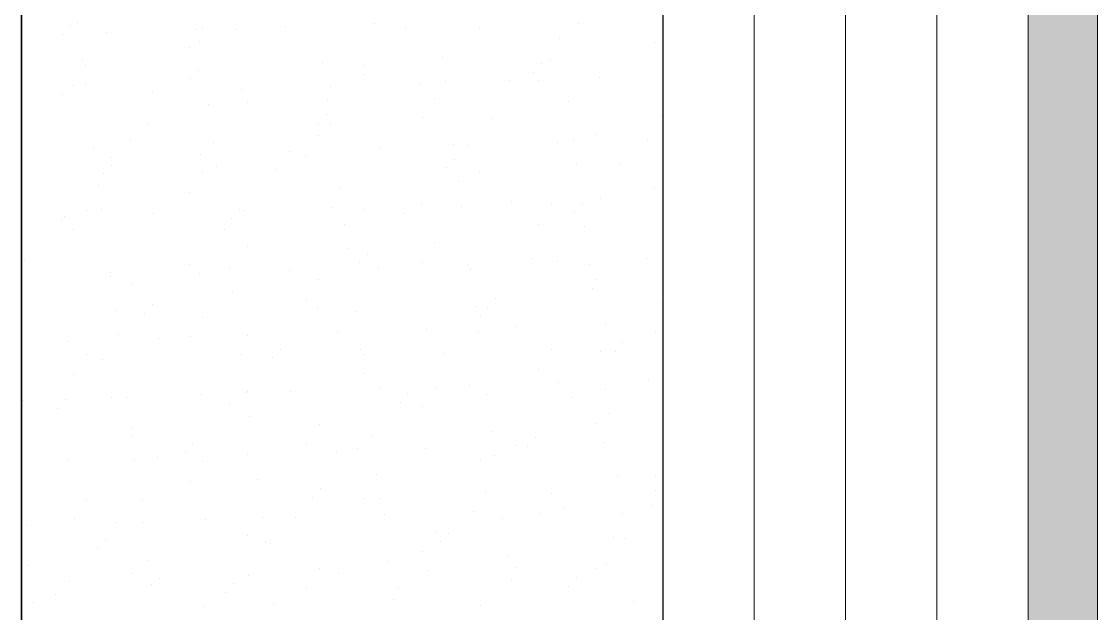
# Model space of a CAD drawing. Header units: millimetres. Extents: x 182 to 305, y 81 to 164.
# Drawn here: x 261.18892 to 261.2007, y 108.84429 to 108.85077 of the extents above; entities that cross this region are included whole.
import ezdxf

# ---------------------------------------------------------------- set-up
doc = ezdxf.new("R2010")
doc.units = ezdxf.units.MM
doc.layers.add('Cascio-Perfil', color=7, linetype='Continuous')
doc.layers.add('Cascio-Silicona', color=7, linetype='Continuous')
doc.layers.add('Cascio-vidrio', color=7, linetype='Continuous', lineweight=9)

msp = doc.modelspace()

# ---------------------------------------------------------------- hatches: boundary and pattern name
at = {"layer": 'Cascio-vidrio', "ltscale": 0.8}
h = msp.add_hatch(color=252, dxfattribs=at)
h.dxf.hatch_style = 1
h.paths.add_polyline_path([(261.200696, 108.935075), (261.199936, 108.935075), (261.199936, 108.838563), (261.200696, 108.838563)])
h = msp.add_hatch(color=252, dxfattribs=at)
h.dxf.hatch_style = 1
h.paths.add_polyline_path([(261.200696, 108.935075), (261.199936, 108.935075), (261.199936, 108.838563), (261.200696, 108.838563)])

# ---------------------------------------------------------------- linework, layer by layer
at = {"layer": 'Cascio-Perfil', "color": 252}
msp.add_line((261.188916, 108.853661, -1322.203034), (261.188916, 108.838065, -1322.203034), dxfattribs=at)
msp.add_line((261.188916, 108.853661, -1322.203034), (261.188916, 108.838065, -1322.203034), dxfattribs=at)
at = {"layer": 'Cascio-Silicona', "color": 252}
for p, q in [((261.188916, 108.838065, -1322.203034), (261.188916, 108.855153, -1322.203034)), ((261.188916, 108.838065, -1322.203034), (261.188916, 108.855153, -1322.203034)), ((261.195936, 108.855153, -1322.203034), (261.195936, 108.838065, -1322.203034)), ((261.195936, 108.855153, -1322.203034), (261.195936, 108.838065, -1322.203034))]:
    msp.add_line(p, q, dxfattribs=at)
at = {"layer": 'Cascio-Silicona', "color": 252, "linetype": 'Continuous'}
for p, q in [((261.189526, 108.850759, -1322.203034), (261.189526, 108.850759, -1322.203034)), ((261.189526, 108.850759, -1322.203034), (261.189526, 108.850759, -1322.203034)), ((261.19278, 108.850753, -1322.203034), (261.19278, 108.850753, -1322.203034)), ((261.19278, 108.850753, -1322.203034), (261.19278, 108.850753, -1322.203034)), ((261.195014, 108.850751, -1322.203034), (261.195014, 108.850751, -1322.203034)), ((261.195014, 108.850751, -1322.203034), (261.195014, 108.850751, -1322.203034)), ((261.18937, 108.850632, -1322.203034), (261.18937, 108.850632, -1322.203034)), ((261.18937, 108.850632, -1322.203034), (261.18937, 108.850632, -1322.203034)), ((261.189455, 108.850726, -1322.203034), (261.189455, 108.850726, -1322.203034)), ((261.189455, 108.850726, -1322.203034), (261.189455, 108.850726, -1322.203034)), ((261.189844, 108.850657, -1322.203034), (261.189844, 108.850657, -1322.203034)), ((261.189844, 108.850657, -1322.203034), (261.189844, 108.850657, -1322.203034)), ((261.190823, 108.850689, -1322.203034), (261.190823, 108.850689, -1322.203034)), ((261.190823, 108.850689, -1322.203034), (261.190823, 108.850689, -1322.203034)), ((261.190892, 108.850698, -1322.203034), (261.190892, 108.850698, -1322.203034)), ((261.190892, 108.850698, -1322.203034), (261.190892, 108.850698, -1322.203034)), ((261.19126, 108.850682, -1322.203034), (261.19126, 108.850682, -1322.203034)), ((261.19126, 108.850682, -1322.203034), (261.19126, 108.850682, -1322.203034)), ((261.191802, 108.850721, -1322.203034), (261.191802, 108.850721, -1322.203034)), ((261.191802, 108.850721, -1322.203034), (261.191802, 108.850721, -1322.203034)), ((261.193124, 108.850702, -1322.203034), (261.193124, 108.850702, -1322.203034)), ((261.193124, 108.850702, -1322.203034), (261.193124, 108.850702, -1322.203034)), ((261.19393, 108.850708, -1322.203034), (261.19393, 108.850708, -1322.203034)), ((261.19393, 108.850708, -1322.203034), (261.19393, 108.850708, -1322.203034)), ((261.190869, 108.85055, -1322.203034), (261.190869, 108.85055, -1322.203034)), ((261.190869, 108.85055, -1322.203034), (261.190869, 108.85055, -1322.203034)), ((261.194809, 108.850588, -1322.203034), (261.194809, 108.850588, -1322.203034)), ((261.194809, 108.850588, -1322.203034), (261.194809, 108.850588, -1322.203034)), ((261.195847, 108.850543, -1322.203034), (261.195847, 108.850543, -1322.203034)), ((261.195847, 108.850543, -1322.203034), (261.195847, 108.850543, -1322.203034)), ((261.190755, 108.850484, -1322.203034), (261.190755, 108.850484, -1322.203034)), ((261.190755, 108.850484, -1322.203034), (261.190755, 108.850484, -1322.203034)), ((261.193521, 108.850384, -1322.203034), (261.193521, 108.850384, -1322.203034)), ((261.193521, 108.850384, -1322.203034), (261.193521, 108.850384, -1322.203034)), ((261.18958, 108.850346, -1322.203034), (261.18958, 108.850346, -1322.203034)), ((261.18958, 108.850346, -1322.203034), (261.18958, 108.850346, -1322.203034)), ((261.18962, 108.850287, -1322.203034), (261.18962, 108.850287, -1322.203034)), ((261.18962, 108.850287, -1322.203034), (261.18962, 108.850287, -1322.203034)), ((261.192213, 108.850329, -1322.203034), (261.192213, 108.850329, -1322.203034)), ((261.192213, 108.850329, -1322.203034), (261.192213, 108.850329, -1322.203034)), ((261.192658, 108.850297, -1322.203034), (261.192658, 108.850297, -1322.203034)), ((261.192658, 108.850297, -1322.203034), (261.192658, 108.850297, -1322.203034)), ((261.194609, 108.850309, -1322.203034), (261.194609, 108.850309, -1322.203034)), ((261.194609, 108.850309, -1322.203034), (261.194609, 108.850309, -1322.203034)), ((261.194711, 108.850347, -1322.203034), (261.194711, 108.850347, -1322.203034)), ((261.194711, 108.850347, -1322.203034), (261.194711, 108.850347, -1322.203034)), ((261.19077, 108.850146, -1322.203034), (261.19077, 108.850146, -1322.203034)), ((261.19077, 108.850146, -1322.203034), (261.19077, 108.850146, -1322.203034)), ((261.190855, 108.85024, -1322.203034), (261.190855, 108.85024, -1322.203034)), ((261.190855, 108.85024, -1322.203034), (261.190855, 108.85024, -1322.203034)), ((261.19266, 108.850196, -1322.203034), (261.19266, 108.850196, -1322.203034)), ((261.19266, 108.850196, -1322.203034), (261.19266, 108.850196, -1322.203034)), ((261.194523, 108.850216, -1322.203034), (261.194523, 108.850216, -1322.203034)), ((261.194523, 108.850216, -1322.203034), (261.194523, 108.850216, -1322.203034)), ((261.195241, 108.850162, -1322.203034), (261.195241, 108.850162, -1322.203034)), ((261.195241, 108.850162, -1322.203034), (261.195241, 108.850162, -1322.203034)), ((261.189483, 108.850073, -1322.203034), (261.189483, 108.850073, -1322.203034)), ((261.189483, 108.850073, -1322.203034), (261.189483, 108.850073, -1322.203034)), ((261.189615, 108.850082, -1322.203034), (261.189615, 108.850082, -1322.203034)), ((261.189615, 108.850082, -1322.203034), (261.189615, 108.850082, -1322.203034)), ((261.191325, 108.850034, -1322.203034), (261.191325, 108.850034, -1322.203034)), ((261.191325, 108.850034, -1322.203034), (261.191325, 108.850034, -1322.203034)), ((261.192304, 108.850066, -1322.203034), (261.192304, 108.850066, -1322.203034)), ((261.192304, 108.850066, -1322.203034), (261.192304, 108.850066, -1322.203034)), ((261.193283, 108.850098, -1322.203034), (261.193283, 108.850098, -1322.203034)), ((261.193283, 108.850098, -1322.203034), (261.193283, 108.850098, -1322.203034)), ((261.193556, 108.85012, -1322.203034), (261.193556, 108.85012, -1322.203034)), ((261.193556, 108.85012, -1322.203034), (261.193556, 108.85012, -1322.203034)), ((261.194262, 108.85013, -1322.203034), (261.194262, 108.85013, -1322.203034)), ((261.194262, 108.85013, -1322.203034), (261.194262, 108.85013, -1322.203034)), ((261.194575, 108.850132, -1322.203034), (261.194575, 108.850132, -1322.203034)), ((261.194575, 108.850132, -1322.203034), (261.194575, 108.850132, -1322.203034)), ((261.189368, 108.84997, -1322.203034), (261.189368, 108.84997, -1322.203034)), ((261.189368, 108.84997, -1322.203034), (261.189368, 108.84997, -1322.203034)), ((261.190346, 108.850002, -1322.203034), (261.190346, 108.850002, -1322.203034)), ((261.190346, 108.850002, -1322.203034), (261.190346, 108.850002, -1322.203034)), ((261.192267, 108.849916, -1322.203034), (261.192267, 108.849916, -1322.203034)), ((261.192267, 108.849916, -1322.203034), (261.192267, 108.849916, -1322.203034)), ((261.193439, 108.849936, -1322.203034), (261.193439, 108.849936, -1322.203034)), ((261.193439, 108.849936, -1322.203034), (261.193439, 108.849936, -1322.203034)), ((261.190959, 108.84986, -1322.203034), (261.190959, 108.84986, -1322.203034)), ((261.190959, 108.84986, -1322.203034), (261.190959, 108.84986, -1322.203034)), ((261.191386, 108.849887, -1322.203034), (261.191386, 108.849887, -1322.203034)), ((261.191386, 108.849887, -1322.203034), (261.191386, 108.849887, -1322.203034)), ((261.1949, 108.849898, -1322.203034), (261.1949, 108.849898, -1322.203034)), ((261.1949, 108.849898, -1322.203034), (261.1949, 108.849898, -1322.203034)), ((261.192255, 108.849754, -1322.203034), (261.192255, 108.849754, -1322.203034)), ((261.192255, 108.849754, -1322.203034), (261.192255, 108.849754, -1322.203034)), ((261.193302, 108.849722, -1322.203034), (261.193302, 108.849722, -1322.203034)), ((261.193302, 108.849722, -1322.203034), (261.193302, 108.849722, -1322.203034)), ((261.19406, 108.84971, -1322.203034), (261.19406, 108.84971, -1322.203034)), ((261.19406, 108.84971, -1322.203034), (261.19406, 108.84971, -1322.203034)), ((261.195923, 108.84973, -1322.203034), (261.195923, 108.84973, -1322.203034)), ((261.195923, 108.84973, -1322.203034), (261.195923, 108.84973, -1322.203034)), ((261.190306, 108.849641, -1322.203034), (261.190306, 108.849641, -1322.203034)), ((261.190306, 108.849641, -1322.203034), (261.190306, 108.849641, -1322.203034)), ((261.192169, 108.84966, -1322.203034), (261.192169, 108.84966, -1322.203034)), ((261.192169, 108.84966, -1322.203034), (261.192169, 108.84966, -1322.203034)), ((261.192302, 108.849651, -1322.203034), (261.192302, 108.849651, -1322.203034)), ((261.192302, 108.849651, -1322.203034), (261.192302, 108.849651, -1322.203034)), ((261.190114, 108.849477, -1322.203034), (261.190114, 108.849477, -1322.203034)), ((261.190114, 108.849477, -1322.203034), (261.190114, 108.849477, -1322.203034)), ((261.191014, 108.849447, -1322.203034), (261.191014, 108.849447, -1322.203034)), ((261.191014, 108.849447, -1322.203034), (261.191014, 108.849447, -1322.203034)), ((261.192167, 108.849526, -1322.203034), (261.192167, 108.849526, -1322.203034)), ((261.192167, 108.849526, -1322.203034), (261.192167, 108.849526, -1322.203034)), ((261.194787, 108.849445, -1322.203034), (261.194787, 108.849445, -1322.203034)), ((261.194787, 108.849445, -1322.203034), (261.194787, 108.849445, -1322.203034)), ((261.194955, 108.849485, -1322.203034), (261.194955, 108.849485, -1322.203034)), ((261.194955, 108.849485, -1322.203034), (261.194955, 108.849485, -1322.203034)), ((261.195205, 108.849536, -1322.203034), (261.195205, 108.849536, -1322.203034)), ((261.195205, 108.849536, -1322.203034), (261.195205, 108.849536, -1322.203034)), ((261.195766, 108.849477, -1322.203034), (261.195766, 108.849477, -1322.203034)), ((261.195766, 108.849477, -1322.203034), (261.195766, 108.849477, -1322.203034)), ((261.189706, 108.849392, -1322.203034), (261.189706, 108.849392, -1322.203034)), ((261.189706, 108.849392, -1322.203034), (261.189706, 108.849392, -1322.203034)), ((261.191851, 108.849349, -1322.203034), (261.191851, 108.849349, -1322.203034)), ((261.191851, 108.849349, -1322.203034), (261.191851, 108.849349, -1322.203034)), ((261.19283, 108.849381, -1322.203034), (261.19283, 108.849381, -1322.203034)), ((261.19283, 108.849381, -1322.203034), (261.19283, 108.849381, -1322.203034)), ((261.193647, 108.84943, -1322.203034), (261.193647, 108.84943, -1322.203034)), ((261.193647, 108.84943, -1322.203034), (261.193647, 108.84943, -1322.203034)), ((261.193809, 108.849413, -1322.203034), (261.193809, 108.849413, -1322.203034)), ((261.193809, 108.849413, -1322.203034), (261.193809, 108.849413, -1322.203034)), ((261.189893, 108.849285, -1322.203034), (261.189893, 108.849285, -1322.203034)), ((261.189893, 108.849285, -1322.203034), (261.189893, 108.849285, -1322.203034)), ((261.190872, 108.849317, -1322.203034), (261.190872, 108.849317, -1322.203034)), ((261.190872, 108.849317, -1322.203034), (261.190872, 108.849317, -1322.203034)), ((261.19203, 108.849312, -1322.203034), (261.19203, 108.849312, -1322.203034)), ((261.19203, 108.849312, -1322.203034), (261.19203, 108.849312, -1322.203034)), ((261.193655, 108.849268, -1322.203034), (261.193655, 108.849268, -1322.203034)), ((261.193655, 108.849268, -1322.203034), (261.193655, 108.849268, -1322.203034)), ((261.194989, 108.849221, -1322.203034), (261.194989, 108.849221, -1322.203034)), ((261.194989, 108.849221, -1322.203034), (261.194989, 108.849221, -1322.203034)), ((261.19546, 108.849224, -1322.203034), (261.19546, 108.849224, -1322.203034)), ((261.19546, 108.849224, -1322.203034), (261.19546, 108.849224, -1322.203034)), ((261.189815, 108.849105, -1322.203034), (261.189815, 108.849105, -1322.203034)), ((261.189815, 108.849105, -1322.203034), (261.189815, 108.849105, -1322.203034)), ((261.189901, 108.849199, -1322.203034), (261.189901, 108.849199, -1322.203034)), ((261.189901, 108.849199, -1322.203034), (261.189901, 108.849199, -1322.203034)), ((261.190895, 108.849116, -1322.203034), (261.190895, 108.849116, -1322.203034)), ((261.190895, 108.849116, -1322.203034), (261.190895, 108.849116, -1322.203034)), ((261.191049, 108.849183, -1322.203034), (261.191049, 108.849183, -1322.203034)), ((261.191049, 108.849183, -1322.203034), (261.191049, 108.849183, -1322.203034)), ((261.191706, 108.849155, -1322.203034), (261.191706, 108.849155, -1322.203034)), ((261.191706, 108.849155, -1322.203034), (261.191706, 108.849155, -1322.203034)), ((261.193569, 108.849174, -1322.203034), (261.193569, 108.849174, -1322.203034)), ((261.193569, 108.849174, -1322.203034), (261.193569, 108.849174, -1322.203034)), ((261.193933, 108.849126, -1322.203034), (261.193933, 108.849126, -1322.203034)), ((261.193933, 108.849126, -1322.203034), (261.193933, 108.849126, -1322.203034)), ((261.18976, 108.848979, -1322.203034), (261.18976, 108.848979, -1322.203034)), ((261.18976, 108.848979, -1322.203034), (261.18976, 108.848979, -1322.203034)), ((261.193701, 108.849017, -1322.203034), (261.193701, 108.849017, -1322.203034)), ((261.193701, 108.849017, -1322.203034), (261.193701, 108.849017, -1322.203034)), ((261.190758, 108.848902, -1322.203034), (261.190758, 108.848902, -1322.203034)), ((261.190758, 108.848902, -1322.203034), (261.190758, 108.848902, -1322.203034)), ((261.192393, 108.848961, -1322.203034), (261.192393, 108.848961, -1322.203034)), ((261.192393, 108.848961, -1322.203034), (261.192393, 108.848961, -1322.203034)), ((261.195849, 108.848961, -1322.203034), (261.195849, 108.848961, -1322.203034)), ((261.195849, 108.848961, -1322.203034), (261.195849, 108.848961, -1322.203034)), ((261.192321, 108.848737, -1322.203034), (261.192321, 108.848737, -1322.203034)), ((261.192321, 108.848737, -1322.203034), (261.192321, 108.848737, -1322.203034)), ((261.1933, 108.848769, -1322.203034), (261.1933, 108.848769, -1322.203034)), ((261.1933, 108.848769, -1322.203034), (261.1933, 108.848769, -1322.203034)), ((261.193736, 108.848752, -1322.203034), (261.193736, 108.848752, -1322.203034)), ((261.193736, 108.848752, -1322.203034), (261.193736, 108.848752, -1322.203034)), ((261.194279, 108.848801, -1322.203034), (261.194279, 108.848801, -1322.203034)), ((261.194279, 108.848801, -1322.203034), (261.194279, 108.848801, -1322.203034)), ((261.194714, 108.848765, -1322.203034), (261.194714, 108.848765, -1322.203034)), ((261.194714, 108.848765, -1322.203034), (261.194714, 108.848765, -1322.203034)), ((261.195055, 108.848782, -1322.203034), (261.195055, 108.848782, -1322.203034)), ((261.195055, 108.848782, -1322.203034), (261.195055, 108.848782, -1322.203034)), ((261.195258, 108.848833, -1322.203034), (261.195258, 108.848833, -1322.203034)), ((261.195258, 108.848833, -1322.203034), (261.195258, 108.848833, -1322.203034)), ((261.189385, 108.848641, -1322.203034), (261.189385, 108.848641, -1322.203034)), ((261.189385, 108.848641, -1322.203034), (261.189385, 108.848641, -1322.203034)), ((261.189623, 108.848706, -1322.203034), (261.189623, 108.848706, -1322.203034)), ((261.189623, 108.848706, -1322.203034), (261.189623, 108.848706, -1322.203034)), ((261.189795, 108.848714, -1322.203034), (261.189795, 108.848714, -1322.203034)), ((261.189795, 108.848714, -1322.203034), (261.189795, 108.848714, -1322.203034)), ((261.190363, 108.848673, -1322.203034), (261.190363, 108.848673, -1322.203034)), ((261.190363, 108.848673, -1322.203034), (261.190363, 108.848673, -1322.203034)), ((261.191215, 108.848619, -1322.203034), (261.191215, 108.848619, -1322.203034)), ((261.191215, 108.848619, -1322.203034), (261.191215, 108.848619, -1322.203034)), ((261.191301, 108.848713, -1322.203034), (261.191301, 108.848713, -1322.203034)), ((261.191301, 108.848713, -1322.203034), (261.191301, 108.848713, -1322.203034)), ((261.191342, 108.848705, -1322.203034), (261.191342, 108.848705, -1322.203034)), ((261.191342, 108.848705, -1322.203034), (261.191342, 108.848705, -1322.203034)), ((261.192661, 108.848715, -1322.203034), (261.192661, 108.848715, -1322.203034)), ((261.192661, 108.848715, -1322.203034), (261.192661, 108.848715, -1322.203034)), ((261.193106, 108.848669, -1322.203034), (261.193106, 108.848669, -1322.203034)), ((261.193106, 108.848669, -1322.203034), (261.193106, 108.848669, -1322.203034)), ((261.194969, 108.848689, -1322.203034), (261.194969, 108.848689, -1322.203034)), ((261.194969, 108.848689, -1322.203034), (261.194969, 108.848689, -1322.203034)), ((261.189352, 108.848599, -1322.203034), (261.189352, 108.848599, -1322.203034)), ((261.189352, 108.848599, -1322.203034), (261.189352, 108.848599, -1322.203034)), ((261.192447, 108.848548, -1322.203034), (261.192447, 108.848548, -1322.203034)), ((261.192447, 108.848548, -1322.203034), (261.192447, 108.848548, -1322.203034)), ((261.194577, 108.84855, -1322.203034), (261.194577, 108.84855, -1322.203034)), ((261.194577, 108.84855, -1322.203034), (261.194577, 108.84855, -1322.203034)), ((261.19508, 108.848531, -1322.203034), (261.19508, 108.848531, -1322.203034)), ((261.19508, 108.848531, -1322.203034), (261.19508, 108.848531, -1322.203034)), ((261.189486, 108.848491, -1322.203034), (261.189486, 108.848491, -1322.203034)), ((261.189486, 108.848491, -1322.203034), (261.189486, 108.848491, -1322.203034)), ((261.191139, 108.848493, -1322.203034), (261.191139, 108.848493, -1322.203034)), ((261.191139, 108.848493, -1322.203034), (261.191139, 108.848493, -1322.203034)), ((261.191389, 108.848305, -1322.203034), (261.191389, 108.848305, -1322.203034)), ((261.191389, 108.848305, -1322.203034), (261.191389, 108.848305, -1322.203034)), ((261.192482, 108.848284, -1322.203034), (261.192482, 108.848284, -1322.203034)), ((261.192482, 108.848284, -1322.203034), (261.192482, 108.848284, -1322.203034)), ((261.193442, 108.848354, -1322.203034), (261.193442, 108.848354, -1322.203034)), ((261.193442, 108.848354, -1322.203034), (261.193442, 108.848354, -1322.203034)), ((261.188947, 108.848157, -1322.203034), (261.188947, 108.848157, -1322.203034)), ((261.188947, 108.848157, -1322.203034), (261.188947, 108.848157, -1322.203034)), ((261.192701, 108.848227, -1322.203034), (261.192701, 108.848227, -1322.203034)), ((261.192701, 108.848227, -1322.203034), (261.192701, 108.848227, -1322.203034)), ((261.194506, 108.848183, -1322.203034), (261.194506, 108.848183, -1322.203034)), ((261.194506, 108.848183, -1322.203034), (261.194506, 108.848183, -1322.203034)), ((261.194781, 108.848146, -1322.203034), (261.194781, 108.848146, -1322.203034)), ((261.194781, 108.848146, -1322.203034), (261.194781, 108.848146, -1322.203034)), ((261.19576, 108.848178, -1322.203034), (261.19576, 108.848178, -1322.203034)), ((261.19576, 108.848178, -1322.203034), (261.19576, 108.848178, -1322.203034)), ((261.190752, 108.848114, -1322.203034), (261.190752, 108.848114, -1322.203034)), ((261.190752, 108.848114, -1322.203034), (261.190752, 108.848114, -1322.203034)), ((261.191194, 108.84808, -1322.203034), (261.191194, 108.84808, -1322.203034)), ((261.191194, 108.84808, -1322.203034), (261.191194, 108.84808, -1322.203034)), ((261.191845, 108.84805, -1322.203034), (261.191845, 108.84805, -1322.203034)), ((261.191845, 108.84805, -1322.203034), (261.191845, 108.84805, -1322.203034)), ((261.192615, 108.848133, -1322.203034), (261.192615, 108.848133, -1322.203034)), ((261.192615, 108.848133, -1322.203034), (261.192615, 108.848133, -1322.203034)), ((261.192824, 108.848082, -1322.203034), (261.192824, 108.848082, -1322.203034)), ((261.192824, 108.848082, -1322.203034), (261.192824, 108.848082, -1322.203034)), ((261.193305, 108.84814, -1322.203034), (261.193305, 108.84814, -1322.203034)), ((261.193305, 108.84814, -1322.203034), (261.193305, 108.84814, -1322.203034)), ((261.193802, 108.848114, -1322.203034), (261.193802, 108.848114, -1322.203034)), ((261.193802, 108.848114, -1322.203034), (261.193802, 108.848114, -1322.203034)), ((261.193827, 108.848062, -1322.203034), (261.193827, 108.848062, -1322.203034)), ((261.193827, 108.848062, -1322.203034), (261.193827, 108.848062, -1322.203034)), ((261.195135, 108.848118, -1322.203034), (261.195135, 108.848118, -1322.203034)), ((261.195135, 108.848118, -1322.203034), (261.195135, 108.848118, -1322.203034)), ((261.189886, 108.848024, -1322.203034), (261.189886, 108.848024, -1322.203034)), ((261.189886, 108.848024, -1322.203034), (261.189886, 108.848024, -1322.203034)), ((261.189887, 108.847986, -1322.203034), (261.189887, 108.847986, -1322.203034)), ((261.189887, 108.847986, -1322.203034), (261.189887, 108.847986, -1322.203034)), ((261.190866, 108.848018, -1322.203034), (261.190866, 108.848018, -1322.203034)), ((261.190866, 108.848018, -1322.203034), (261.190866, 108.848018, -1322.203034)), ((261.19217, 108.847944, -1322.203034), (261.19217, 108.847944, -1322.203034)), ((261.19217, 108.847944, -1322.203034), (261.19217, 108.847944, -1322.203034)), ((261.195208, 108.847954, -1322.203034), (261.195208, 108.847954, -1322.203034)), ((261.195208, 108.847954, -1322.203034), (261.195208, 108.847954, -1322.203034)), ((261.190117, 108.847895, -1322.203034), (261.190117, 108.847895, -1322.203034)), ((261.190117, 108.847895, -1322.203034), (261.190117, 108.847895, -1322.203034)), ((261.191229, 108.847815, -1322.203034), (261.191229, 108.847815, -1322.203034)), ((261.191229, 108.847815, -1322.203034), (261.191229, 108.847815, -1322.203034)), ((261.195169, 108.847853, -1322.203034), (261.195169, 108.847853, -1322.203034)), ((261.195169, 108.847853, -1322.203034), (261.195169, 108.847853, -1322.203034)), ((261.190347, 108.847672, -1322.203034), (261.190347, 108.847672, -1322.203034)), ((261.190347, 108.847672, -1322.203034), (261.190347, 108.847672, -1322.203034)), ((261.192033, 108.84773, -1322.203034), (261.192033, 108.84773, -1322.203034)), ((261.192033, 108.84773, -1322.203034), (261.192033, 108.84773, -1322.203034)), ((261.194101, 108.847741, -1322.203034), (261.194101, 108.847741, -1322.203034)), ((261.194101, 108.847741, -1322.203034), (261.194101, 108.847741, -1322.203034)), ((261.195906, 108.847697, -1322.203034), (261.195906, 108.847697, -1322.203034)), ((261.195906, 108.847697, -1322.203034), (261.195906, 108.847697, -1322.203034)), ((261.18994, 108.847611, -1322.203034), (261.18994, 108.847611, -1322.203034)), ((261.18994, 108.847611, -1322.203034), (261.18994, 108.847611, -1322.203034)), ((261.190261, 108.847578, -1322.203034), (261.190261, 108.847578, -1322.203034)), ((261.190261, 108.847578, -1322.203034), (261.190261, 108.847578, -1322.203034)), ((261.192152, 108.847628, -1322.203034), (261.192152, 108.847628, -1322.203034)), ((261.192152, 108.847628, -1322.203034), (261.192152, 108.847628, -1322.203034)), ((261.192573, 108.847594, -1322.203034), (261.192573, 108.847594, -1322.203034)), ((261.192573, 108.847594, -1322.203034), (261.192573, 108.847594, -1322.203034)), ((261.193881, 108.847649, -1322.203034), (261.193881, 108.847649, -1322.203034)), ((261.193881, 108.847649, -1322.203034), (261.193881, 108.847649, -1322.203034)), ((261.194015, 108.847647, -1322.203034), (261.194015, 108.847647, -1322.203034)), ((261.194015, 108.847647, -1322.203034), (261.194015, 108.847647, -1322.203034)), ((261.190898, 108.847534, -1322.203034), (261.190898, 108.847534, -1322.203034)), ((261.190898, 108.847534, -1322.203034), (261.190898, 108.847534, -1322.203034)), ((261.193936, 108.847544, -1322.203034), (261.193936, 108.847544, -1322.203034)), ((261.193936, 108.847544, -1322.203034), (261.193936, 108.847544, -1322.203034)), ((261.195307, 108.847461, -1322.203034), (261.195307, 108.847461, -1322.203034)), ((261.195307, 108.847461, -1322.203034), (261.195307, 108.847461, -1322.203034)), ((261.189975, 108.847347, -1322.203034), (261.189975, 108.847347, -1322.203034)), ((261.189975, 108.847347, -1322.203034), (261.189975, 108.847347, -1322.203034)), ((261.190761, 108.84732, -1322.203034), (261.190761, 108.84732, -1322.203034)), ((261.190761, 108.84732, -1322.203034), (261.190761, 108.84732, -1322.203034)), ((261.191392, 108.847333, -1322.203034), (261.191392, 108.847333, -1322.203034)), ((261.191392, 108.847333, -1322.203034), (261.191392, 108.847333, -1322.203034)), ((261.19237, 108.847365, -1322.203034), (261.19237, 108.847365, -1322.203034)), ((261.19237, 108.847365, -1322.203034), (261.19237, 108.847365, -1322.203034)), ((261.193349, 108.847397, -1322.203034), (261.193349, 108.847397, -1322.203034)), ((261.193349, 108.847397, -1322.203034), (261.193349, 108.847397, -1322.203034)), ((261.193916, 108.847385, -1322.203034), (261.193916, 108.847385, -1322.203034)), ((261.193916, 108.847385, -1322.203034), (261.193916, 108.847385, -1322.203034)), ((261.194328, 108.847429, -1322.203034), (261.194328, 108.847429, -1322.203034)), ((261.194328, 108.847429, -1322.203034), (261.194328, 108.847429, -1322.203034)), ((261.195852, 108.847379, -1322.203034), (261.195852, 108.847379, -1322.203034)), ((261.195852, 108.847379, -1322.203034), (261.195852, 108.847379, -1322.203034)), ((261.189434, 108.847269, -1322.203034), (261.189434, 108.847269, -1322.203034)), ((261.189434, 108.847269, -1322.203034), (261.189434, 108.847269, -1322.203034)), ((261.190413, 108.847301, -1322.203034), (261.190413, 108.847301, -1322.203034)), ((261.190413, 108.847301, -1322.203034), (261.190413, 108.847301, -1322.203034)), ((261.195501, 108.847255, -1322.203034), (261.195501, 108.847255, -1322.203034)), ((261.195501, 108.847255, -1322.203034), (261.195501, 108.847255, -1322.203034)), ((261.189626, 108.847124, -1322.203034), (261.189626, 108.847124, -1322.203034)), ((261.189626, 108.847124, -1322.203034), (261.189626, 108.847124, -1322.203034)), ((261.191319, 108.847125, -1322.203034), (261.191319, 108.847125, -1322.203034)), ((261.191319, 108.847125, -1322.203034), (261.191319, 108.847125, -1322.203034)), ((261.191661, 108.847092, -1322.203034), (261.191661, 108.847092, -1322.203034)), ((261.191661, 108.847092, -1322.203034), (261.191661, 108.847092, -1322.203034)), ((261.191747, 108.847186, -1322.203034), (261.191747, 108.847186, -1322.203034)), ((261.191747, 108.847186, -1322.203034), (261.191747, 108.847186, -1322.203034)), ((261.192627, 108.847181, -1322.203034), (261.192627, 108.847181, -1322.203034)), ((261.192627, 108.847181, -1322.203034), (261.192627, 108.847181, -1322.203034)), ((261.192664, 108.847133, -1322.203034), (261.192664, 108.847133, -1322.203034)), ((261.192664, 108.847133, -1322.203034), (261.192664, 108.847133, -1322.203034)), ((261.193552, 108.847142, -1322.203034), (261.193552, 108.847142, -1322.203034)), ((261.193552, 108.847142, -1322.203034), (261.193552, 108.847142, -1322.203034)), ((261.194717, 108.847183, -1322.203034), (261.194717, 108.847183, -1322.203034)), ((261.194717, 108.847183, -1322.203034), (261.194717, 108.847183, -1322.203034)), ((261.19526, 108.847163, -1322.203034), (261.19526, 108.847163, -1322.203034)), ((261.19526, 108.847163, -1322.203034), (261.19526, 108.847163, -1322.203034)), ((261.195415, 108.847161, -1322.203034), (261.195415, 108.847161, -1322.203034)), ((261.195415, 108.847161, -1322.203034), (261.195415, 108.847161, -1322.203034)), ((261.189798, 108.847072, -1322.203034), (261.189798, 108.847072, -1322.203034)), ((261.189798, 108.847072, -1322.203034), (261.189798, 108.847072, -1322.203034)), ((261.19458, 108.846968, -1322.203034), (261.19458, 108.846968, -1322.203034)), ((261.19458, 108.846968, -1322.203034), (261.19458, 108.846968, -1322.203034)), ((261.189489, 108.846909, -1322.203034), (261.189489, 108.846909, -1322.203034)), ((261.189489, 108.846909, -1322.203034), (261.189489, 108.846909, -1322.203034)), ((261.192662, 108.846916, -1322.203034), (261.192662, 108.846916, -1322.203034)), ((261.192662, 108.846916, -1322.203034), (261.192662, 108.846916, -1322.203034)), ((261.195777, 108.846848, -1322.203034), (261.195777, 108.846848, -1322.203034)), ((261.195777, 108.846848, -1322.203034), (261.195777, 108.846848, -1322.203034)), ((261.192841, 108.846752, -1322.203034), (261.192841, 108.846752, -1322.203034)), ((261.192841, 108.846752, -1322.203034), (261.192841, 108.846752, -1322.203034)), ((261.193445, 108.846772, -1322.203034), (261.193445, 108.846772, -1322.203034)), ((261.193445, 108.846772, -1322.203034), (261.193445, 108.846772, -1322.203034)), ((261.193819, 108.846784, -1322.203034), (261.193819, 108.846784, -1322.203034)), ((261.193819, 108.846784, -1322.203034), (261.193819, 108.846784, -1322.203034)), ((261.194798, 108.846816, -1322.203034), (261.194798, 108.846816, -1322.203034)), ((261.194798, 108.846816, -1322.203034), (261.194798, 108.846816, -1322.203034)), ((261.195315, 108.84675, -1322.203034), (261.195315, 108.84675, -1322.203034)), ((261.195315, 108.84675, -1322.203034), (261.195315, 108.84675, -1322.203034)), ((261.188925, 108.846624, -1322.203034), (261.188925, 108.846624, -1322.203034)), ((261.188925, 108.846624, -1322.203034), (261.188925, 108.846624, -1322.203034)), ((261.189393, 108.84663, -1322.203034), (261.189393, 108.84663, -1322.203034)), ((261.189393, 108.84663, -1322.203034), (261.189393, 108.84663, -1322.203034)), ((261.189904, 108.846656, -1322.203034), (261.189904, 108.846656, -1322.203034)), ((261.189904, 108.846656, -1322.203034), (261.189904, 108.846656, -1322.203034)), ((261.190066, 108.846657, -1322.203034), (261.190066, 108.846657, -1322.203034)), ((261.190066, 108.846657, -1322.203034), (261.190066, 108.846657, -1322.203034)), ((261.190883, 108.846688, -1322.203034), (261.190883, 108.846688, -1322.203034)), ((261.190883, 108.846688, -1322.203034), (261.190883, 108.846688, -1322.203034)), ((261.191374, 108.846712, -1322.203034), (261.191374, 108.846712, -1322.203034)), ((261.191374, 108.846712, -1322.203034), (261.191374, 108.846712, -1322.203034)), ((261.191392, 108.846723, -1322.203034), (261.191392, 108.846723, -1322.203034)), ((261.191392, 108.846723, -1322.203034), (261.191392, 108.846723, -1322.203034)), ((261.191862, 108.84672, -1322.203034), (261.191862, 108.84672, -1322.203034)), ((261.191862, 108.84672, -1322.203034), (261.191862, 108.84672, -1322.203034)), ((261.193147, 108.8467, -1322.203034), (261.193147, 108.8467, -1322.203034)), ((261.193147, 108.8467, -1322.203034), (261.193147, 108.8467, -1322.203034)), ((261.194007, 108.846695, -1322.203034), (261.194007, 108.846695, -1322.203034)), ((261.194007, 108.846695, -1322.203034), (261.194007, 108.846695, -1322.203034)), ((261.194952, 108.846656, -1322.203034), (261.194952, 108.846656, -1322.203034)), ((261.194952, 108.846656, -1322.203034), (261.194952, 108.846656, -1322.203034)), ((261.189307, 108.846537, -1322.203034), (261.189307, 108.846537, -1322.203034)), ((261.189307, 108.846537, -1322.203034), (261.189307, 108.846537, -1322.203034)), ((261.191198, 108.846586, -1322.203034), (261.191198, 108.846586, -1322.203034)), ((261.191198, 108.846586, -1322.203034), (261.191198, 108.846586, -1322.203034)), ((261.193061, 108.846606, -1322.203034), (261.193061, 108.846606, -1322.203034)), ((261.193061, 108.846606, -1322.203034), (261.193061, 108.846606, -1322.203034)), ((261.193308, 108.846558, -1322.203034), (261.193308, 108.846558, -1322.203034)), ((261.193308, 108.846558, -1322.203034), (261.193308, 108.846558, -1322.203034)), ((261.191409, 108.846448, -1322.203034), (261.191409, 108.846448, -1322.203034)), ((261.191409, 108.846448, -1322.203034), (261.191409, 108.846448, -1322.203034)), ((261.19535, 108.846486, -1322.203034), (261.19535, 108.846486, -1322.203034)), ((261.19535, 108.846486, -1322.203034), (261.19535, 108.846486, -1322.203034)), ((261.19012, 108.846313, -1322.203034), (261.19012, 108.846313, -1322.203034)), ((261.19012, 108.846313, -1322.203034), (261.19012, 108.846313, -1322.203034)), ((261.192173, 108.846362, -1322.203034), (261.192173, 108.846362, -1322.203034)), ((261.192173, 108.846362, -1322.203034), (261.192173, 108.846362, -1322.203034)), ((261.194061, 108.846282, -1322.203034), (261.194061, 108.846282, -1322.203034)), ((261.194061, 108.846282, -1322.203034), (261.194061, 108.846282, -1322.203034)), ((261.195211, 108.846372, -1322.203034), (261.195211, 108.846372, -1322.203034)), ((261.195211, 108.846372, -1322.203034), (261.195211, 108.846372, -1322.203034)), ((261.19012, 108.846244, -1322.203034), (261.19012, 108.846244, -1322.203034)), ((261.19012, 108.846244, -1322.203034), (261.19012, 108.846244, -1322.203034)), ((261.190793, 108.846144, -1322.203034), (261.190793, 108.846144, -1322.203034)), ((261.190793, 108.846144, -1322.203034), (261.190793, 108.846144, -1322.203034)), ((261.192036, 108.846148, -1322.203034), (261.192036, 108.846148, -1322.203034)), ((261.192036, 108.846148, -1322.203034), (261.192036, 108.846148, -1322.203034)), ((261.192753, 108.846226, -1322.203034), (261.192753, 108.846226, -1322.203034)), ((261.192753, 108.846226, -1322.203034), (261.192753, 108.846226, -1322.203034)), ((261.194547, 108.846214, -1322.203034), (261.194547, 108.846214, -1322.203034)), ((261.194547, 108.846214, -1322.203034), (261.194547, 108.846214, -1322.203034)), ((261.195301, 108.846161, -1322.203034), (261.195301, 108.846161, -1322.203034)), ((261.195301, 108.846161, -1322.203034), (261.195301, 108.846161, -1322.203034)), ((261.190707, 108.846051, -1322.203034), (261.190707, 108.846051, -1322.203034)), ((261.190707, 108.846051, -1322.203034), (261.190707, 108.846051, -1322.203034)), ((261.191385, 108.846033, -1322.203034), (261.191385, 108.846033, -1322.203034)), ((261.191385, 108.846033, -1322.203034), (261.191385, 108.846033, -1322.203034)), ((261.192364, 108.846065, -1322.203034), (261.192364, 108.846065, -1322.203034)), ((261.192364, 108.846065, -1322.203034), (261.192364, 108.846065, -1322.203034)), ((261.192598, 108.846101, -1322.203034), (261.192598, 108.846101, -1322.203034)), ((261.192598, 108.846101, -1322.203034), (261.192598, 108.846101, -1322.203034)), ((261.193343, 108.846097, -1322.203034), (261.193343, 108.846097, -1322.203034)), ((261.193343, 108.846097, -1322.203034), (261.193343, 108.846097, -1322.203034)), ((261.194322, 108.846129, -1322.203034), (261.194322, 108.846129, -1322.203034)), ((261.194322, 108.846129, -1322.203034), (261.194322, 108.846129, -1322.203034)), ((261.194461, 108.84612, -1322.203034), (261.194461, 108.84612, -1322.203034)), ((261.194461, 108.84612, -1322.203034), (261.194461, 108.84612, -1322.203034)), ((261.189428, 108.845969, -1322.203034), (261.189428, 108.845969, -1322.203034)), ((261.189428, 108.845969, -1322.203034), (261.189428, 108.845969, -1322.203034)), ((261.190155, 108.84598, -1322.203034), (261.190155, 108.84598, -1322.203034)), ((261.190155, 108.84598, -1322.203034), (261.190155, 108.84598, -1322.203034)), ((261.190407, 108.846001, -1322.203034), (261.190407, 108.846001, -1322.203034)), ((261.190407, 108.846001, -1322.203034), (261.190407, 108.846001, -1322.203034)), ((261.190901, 108.845952, -1322.203034), (261.190901, 108.845952, -1322.203034)), ((261.190901, 108.845952, -1322.203034), (261.190901, 108.845952, -1322.203034)), ((261.193939, 108.845962, -1322.203034), (261.193939, 108.845962, -1322.203034)), ((261.193939, 108.845962, -1322.203034), (261.193939, 108.845962, -1322.203034)), ((261.194096, 108.846017, -1322.203034), (261.194096, 108.846017, -1322.203034)), ((261.194096, 108.846017, -1322.203034), (261.194096, 108.846017, -1322.203034)), ((261.192807, 108.845813, -1322.203034), (261.192807, 108.845813, -1322.203034)), ((261.192807, 108.845813, -1322.203034), (261.192807, 108.845813, -1322.203034)), ((261.19544, 108.845796, -1322.203034), (261.19544, 108.845796, -1322.203034)), ((261.19544, 108.845796, -1322.203034), (261.19544, 108.845796, -1322.203034)), ((261.195855, 108.845797, -1322.203034), (261.195855, 108.845797, -1322.203034)), ((261.195855, 108.845797, -1322.203034), (261.195855, 108.845797, -1322.203034)), ((261.190764, 108.845738, -1322.203034), (261.190764, 108.845738, -1322.203034)), ((261.190764, 108.845738, -1322.203034), (261.190764, 108.845738, -1322.203034)), ((261.191499, 108.845758, -1322.203034), (261.191499, 108.845758, -1322.203034)), ((261.191499, 108.845758, -1322.203034), (261.191499, 108.845758, -1322.203034)), ((261.192107, 108.845565, -1322.203034), (261.192107, 108.845565, -1322.203034)), ((261.192107, 108.845565, -1322.203034), (261.192107, 108.845565, -1322.203034)), ((261.192193, 108.845659, -1322.203034), (261.192193, 108.845659, -1322.203034)), ((261.192193, 108.845659, -1322.203034), (261.192193, 108.845659, -1322.203034)), ((261.192667, 108.845551, -1322.203034), (261.192667, 108.845551, -1322.203034)), ((261.192667, 108.845551, -1322.203034), (261.192667, 108.845551, -1322.203034)), ((261.193998, 108.845615, -1322.203034), (261.193998, 108.845615, -1322.203034)), ((261.193998, 108.845615, -1322.203034), (261.193998, 108.845615, -1322.203034)), ((261.19472, 108.845601, -1322.203034), (261.19472, 108.845601, -1322.203034)), ((261.19472, 108.845601, -1322.203034), (261.19472, 108.845601, -1322.203034)), ((261.195861, 108.845634, -1322.203034), (261.195861, 108.845634, -1322.203034)), ((261.195861, 108.845634, -1322.203034), (261.195861, 108.845634, -1322.203034)), ((261.189628, 108.845542, -1322.203034), (261.189628, 108.845542, -1322.203034)), ((261.189628, 108.845542, -1322.203034), (261.189628, 108.845542, -1322.203034)), ((261.190244, 108.845545, -1322.203034), (261.190244, 108.845545, -1322.203034)), ((261.190244, 108.845545, -1322.203034), (261.190244, 108.845545, -1322.203034)), ((261.192842, 108.845549, -1322.203034), (261.192842, 108.845549, -1322.203034)), ((261.192842, 108.845549, -1322.203034), (261.192842, 108.845549, -1322.203034)), ((261.194848, 108.845444, -1322.203034), (261.194848, 108.845444, -1322.203034)), ((261.194848, 108.845444, -1322.203034), (261.194848, 108.845444, -1322.203034)), ((261.195826, 108.845476, -1322.203034), (261.195826, 108.845476, -1322.203034)), ((261.195826, 108.845476, -1322.203034), (261.195826, 108.845476, -1322.203034)), ((261.189492, 108.845327, -1322.203034), (261.189492, 108.845327, -1322.203034)), ((261.189492, 108.845327, -1322.203034), (261.189492, 108.845327, -1322.203034)), ((261.190932, 108.845316, -1322.203034), (261.190932, 108.845316, -1322.203034)), ((261.190932, 108.845316, -1322.203034), (261.190932, 108.845316, -1322.203034)), ((261.191554, 108.845345, -1322.203034), (261.191554, 108.845345, -1322.203034)), ((261.191554, 108.845345, -1322.203034), (261.191554, 108.845345, -1322.203034)), ((261.191911, 108.845348, -1322.203034), (261.191911, 108.845348, -1322.203034)), ((261.191911, 108.845348, -1322.203034), (261.191911, 108.845348, -1322.203034)), ((261.19289, 108.84538, -1322.203034), (261.19289, 108.84538, -1322.203034)), ((261.19289, 108.84538, -1322.203034), (261.19289, 108.84538, -1322.203034)), ((261.193869, 108.845412, -1322.203034), (261.193869, 108.845412, -1322.203034)), ((261.193869, 108.845412, -1322.203034), (261.193869, 108.845412, -1322.203034)), ((261.194187, 108.845327, -1322.203034), (261.194187, 108.845327, -1322.203034)), ((261.194187, 108.845327, -1322.203034), (261.194187, 108.845327, -1322.203034)), ((261.194583, 108.845386, -1322.203034), (261.194583, 108.845386, -1322.203034)), ((261.194583, 108.845386, -1322.203034), (261.194583, 108.845386, -1322.203034)), ((261.195495, 108.845383, -1322.203034), (261.195495, 108.845383, -1322.203034)), ((261.195495, 108.845383, -1322.203034), (261.195495, 108.845383, -1322.203034)), ((261.188975, 108.845252, -1322.203034), (261.188975, 108.845252, -1322.203034)), ((261.188975, 108.845252, -1322.203034), (261.188975, 108.845252, -1322.203034)), ((261.189954, 108.845284, -1322.203034), (261.189954, 108.845284, -1322.203034)), ((261.189954, 108.845284, -1322.203034), (261.189954, 108.845284, -1322.203034)), ((261.190246, 108.84529, -1322.203034), (261.190246, 108.84529, -1322.203034)), ((261.190246, 108.84529, -1322.203034), (261.190246, 108.84529, -1322.203034)), ((261.189839, 108.845103, -1322.203034), (261.189839, 108.845103, -1322.203034)), ((261.189839, 108.845103, -1322.203034), (261.189839, 108.845103, -1322.203034)), ((261.191395, 108.845141, -1322.203034), (261.191395, 108.845141, -1322.203034)), ((261.191395, 108.845141, -1322.203034), (261.191395, 108.845141, -1322.203034)), ((261.191589, 108.845081, -1322.203034), (261.191589, 108.845081, -1322.203034)), ((261.191589, 108.845081, -1322.203034), (261.191589, 108.845081, -1322.203034)), ((261.193448, 108.84519, -1322.203034), (261.193448, 108.84519, -1322.203034)), ((261.193448, 108.84519, -1322.203034), (261.193448, 108.84519, -1322.203034)), ((261.193593, 108.845173, -1322.203034), (261.193593, 108.845173, -1322.203034)), ((261.193593, 108.845173, -1322.203034), (261.193593, 108.845173, -1322.203034)), ((261.195398, 108.845129, -1322.203034), (261.195398, 108.845129, -1322.203034)), ((261.195398, 108.845129, -1322.203034), (261.195398, 108.845129, -1322.203034)), ((261.19553, 108.845118, -1322.203034), (261.19553, 108.845118, -1322.203034)), ((261.19553, 108.845118, -1322.203034), (261.19553, 108.845118, -1322.203034)), ((261.189753, 108.84501, -1322.203034), (261.189753, 108.84501, -1322.203034)), ((261.189753, 108.84501, -1322.203034), (261.189753, 108.84501, -1322.203034)), ((261.191644, 108.845059, -1322.203034), (261.191644, 108.845059, -1322.203034)), ((261.191644, 108.845059, -1322.203034), (261.191644, 108.845059, -1322.203034)), ((261.193311, 108.844976, -1322.203034), (261.193311, 108.844976, -1322.203034)), ((261.193311, 108.844976, -1322.203034), (261.193311, 108.844976, -1322.203034)), ((261.193507, 108.845079, -1322.203034), (261.193507, 108.845079, -1322.203034)), ((261.193507, 108.845079, -1322.203034), (261.193507, 108.845079, -1322.203034)), ((261.1903, 108.844877, -1322.203034), (261.1903, 108.844877, -1322.203034)), ((261.1903, 108.844877, -1322.203034), (261.1903, 108.844877, -1322.203034)), ((261.192933, 108.844859, -1322.203034), (261.192933, 108.844859, -1322.203034)), ((261.192933, 108.844859, -1322.203034), (261.192933, 108.844859, -1322.203034)), ((261.194241, 108.844914, -1322.203034), (261.194241, 108.844914, -1322.203034)), ((261.194241, 108.844914, -1322.203034), (261.194241, 108.844914, -1322.203034)), ((261.188992, 108.844821, -1322.203034), (261.188992, 108.844821, -1322.203034)), ((261.188992, 108.844821, -1322.203034), (261.188992, 108.844821, -1322.203034)), ((261.190123, 108.844731, -1322.203034), (261.190123, 108.844731, -1322.203034)), ((261.190123, 108.844731, -1322.203034), (261.190123, 108.844731, -1322.203034)), ((261.192176, 108.84478, -1322.203034), (261.192176, 108.84478, -1322.203034)), ((261.192176, 108.84478, -1322.203034), (261.192176, 108.84478, -1322.203034)), ((261.192381, 108.844735, -1322.203034), (261.192381, 108.844735, -1322.203034)), ((261.192381, 108.844735, -1322.203034), (261.192381, 108.844735, -1322.203034)), ((261.19336, 108.844767, -1322.203034), (261.19336, 108.844767, -1322.203034)), ((261.19336, 108.844767, -1322.203034), (261.19336, 108.844767, -1322.203034)), ((261.194339, 108.844799, -1322.203034), (261.194339, 108.844799, -1322.203034)), ((261.194339, 108.844799, -1322.203034), (261.194339, 108.844799, -1322.203034)), ((261.195214, 108.84479, -1322.203034), (261.195214, 108.84479, -1322.203034)), ((261.195214, 108.84479, -1322.203034), (261.195214, 108.84479, -1322.203034)), ((261.195318, 108.844831, -1322.203034), (261.195318, 108.844831, -1322.203034)), ((261.195318, 108.844831, -1322.203034), (261.195318, 108.844831, -1322.203034)), ((261.189445, 108.844639, -1322.203034), (261.189445, 108.844639, -1322.203034)), ((261.189445, 108.844639, -1322.203034), (261.189445, 108.844639, -1322.203034)), ((261.190335, 108.844612, -1322.203034), (261.190335, 108.844612, -1322.203034)), ((261.190335, 108.844612, -1322.203034), (261.190335, 108.844612, -1322.203034)), ((261.190424, 108.844671, -1322.203034), (261.190424, 108.844671, -1322.203034)), ((261.190424, 108.844671, -1322.203034), (261.190424, 108.844671, -1322.203034)), ((261.191239, 108.844617, -1322.203034), (261.191239, 108.844617, -1322.203034)), ((261.191239, 108.844617, -1322.203034), (261.191239, 108.844617, -1322.203034)), ((261.191402, 108.844703, -1322.203034), (261.191402, 108.844703, -1322.203034)), ((261.191402, 108.844703, -1322.203034), (261.191402, 108.844703, -1322.203034)), ((261.194276, 108.84465, -1322.203034), (261.194276, 108.84465, -1322.203034)), ((261.194276, 108.84465, -1322.203034), (261.194276, 108.84465, -1322.203034)), ((261.194993, 108.844687, -1322.203034), (261.194993, 108.844687, -1322.203034)), ((261.194993, 108.844687, -1322.203034), (261.194993, 108.844687, -1322.203034)), ((261.18929, 108.844504, -1322.203034), (261.18929, 108.844504, -1322.203034)), ((261.18929, 108.844504, -1322.203034), (261.18929, 108.844504, -1322.203034)), ((261.191153, 108.844524, -1322.203034), (261.191153, 108.844524, -1322.203034)), ((261.191153, 108.844524, -1322.203034), (261.191153, 108.844524, -1322.203034)), ((261.192039, 108.844566, -1322.203034), (261.192039, 108.844566, -1322.203034)), ((261.192039, 108.844566, -1322.203034), (261.192039, 108.844566, -1322.203034)), ((261.193044, 108.844573, -1322.203034), (261.193044, 108.844573, -1322.203034)), ((261.193044, 108.844573, -1322.203034), (261.193044, 108.844573, -1322.203034)), ((261.194907, 108.844593, -1322.203034), (261.194907, 108.844593, -1322.203034)), ((261.194907, 108.844593, -1322.203034), (261.194907, 108.844593, -1322.203034)), ((261.189047, 108.844408, -1322.203034), (261.189047, 108.844408, -1322.203034)), ((261.189047, 108.844408, -1322.203034), (261.189047, 108.844408, -1322.203034)), ((261.19168, 108.844391, -1322.203034), (261.19168, 108.844391, -1322.203034)), ((261.19168, 108.844391, -1322.203034), (261.19168, 108.844391, -1322.203034)), ((261.192988, 108.844446, -1322.203034), (261.192988, 108.844446, -1322.203034)), ((261.192988, 108.844446, -1322.203034), (261.192988, 108.844446, -1322.203034)), ((261.193942, 108.84438, -1322.203034), (261.193942, 108.84438, -1322.203034)), ((261.193942, 108.84438, -1322.203034), (261.193942, 108.84438, -1322.203034)), ((261.19562, 108.844428, -1322.203034), (261.19562, 108.844428, -1322.203034)), ((261.19562, 108.844428, -1322.203034), (261.19562, 108.844428, -1322.203034)), ((261.190903, 108.84437, -1322.203034), (261.190903, 108.84437, -1322.203034)), ((261.190903, 108.84437, -1322.203034), (261.190903, 108.84437, -1322.203034))]:
    msp.add_line(p, q, dxfattribs=at)
at = {"layer": 'Cascio-vidrio', "color": 252, "ltscale": 0.8}
for p, q in [((261.196936, 108.935075, -1322.203034), (261.196936, 108.837763, -1322.203034)), ((261.196936, 108.935075, -1322.203034), (261.196936, 108.837763, -1322.203034)), ((261.197936, 108.935075, -1322.203034), (261.197936, 108.837763, -1322.203034)), ((261.197936, 108.935075, -1322.203034), (261.197936, 108.837763, -1322.203034)), ((261.198936, 108.935075, -1322.203034), (261.198936, 108.837763, -1322.203034)), ((261.198936, 108.935075, -1322.203034), (261.198936, 108.837763, -1322.203034))]:
    msp.add_line(p, q, dxfattribs=at)
at = {"layer": 'Cascio-vidrio', "color": 252, "ltscale": 0.8, "elevation": -1322.203034}
for points in [[(261.195936, 108.935075), (261.195936, 108.838563), (261.196736, 108.837763), (261.199136, 108.837763), (261.199936, 108.838563), (261.199936, 108.935075)], [(261.195936, 108.935075), (261.195936, 108.838563), (261.196736, 108.837763), (261.199136, 108.837763), (261.199936, 108.838563), (261.199936, 108.935075)], [(261.200696, 108.935075), (261.200696, 108.838563), (261.199936, 108.838563), (261.199936, 108.935075)], [(261.200696, 108.935075), (261.200696, 108.838563), (261.199936, 108.838563), (261.199936, 108.935075)]]:
    msp.add_lwpolyline(points, dxfattribs=at)

doc.saveas('drawing.dxf')
